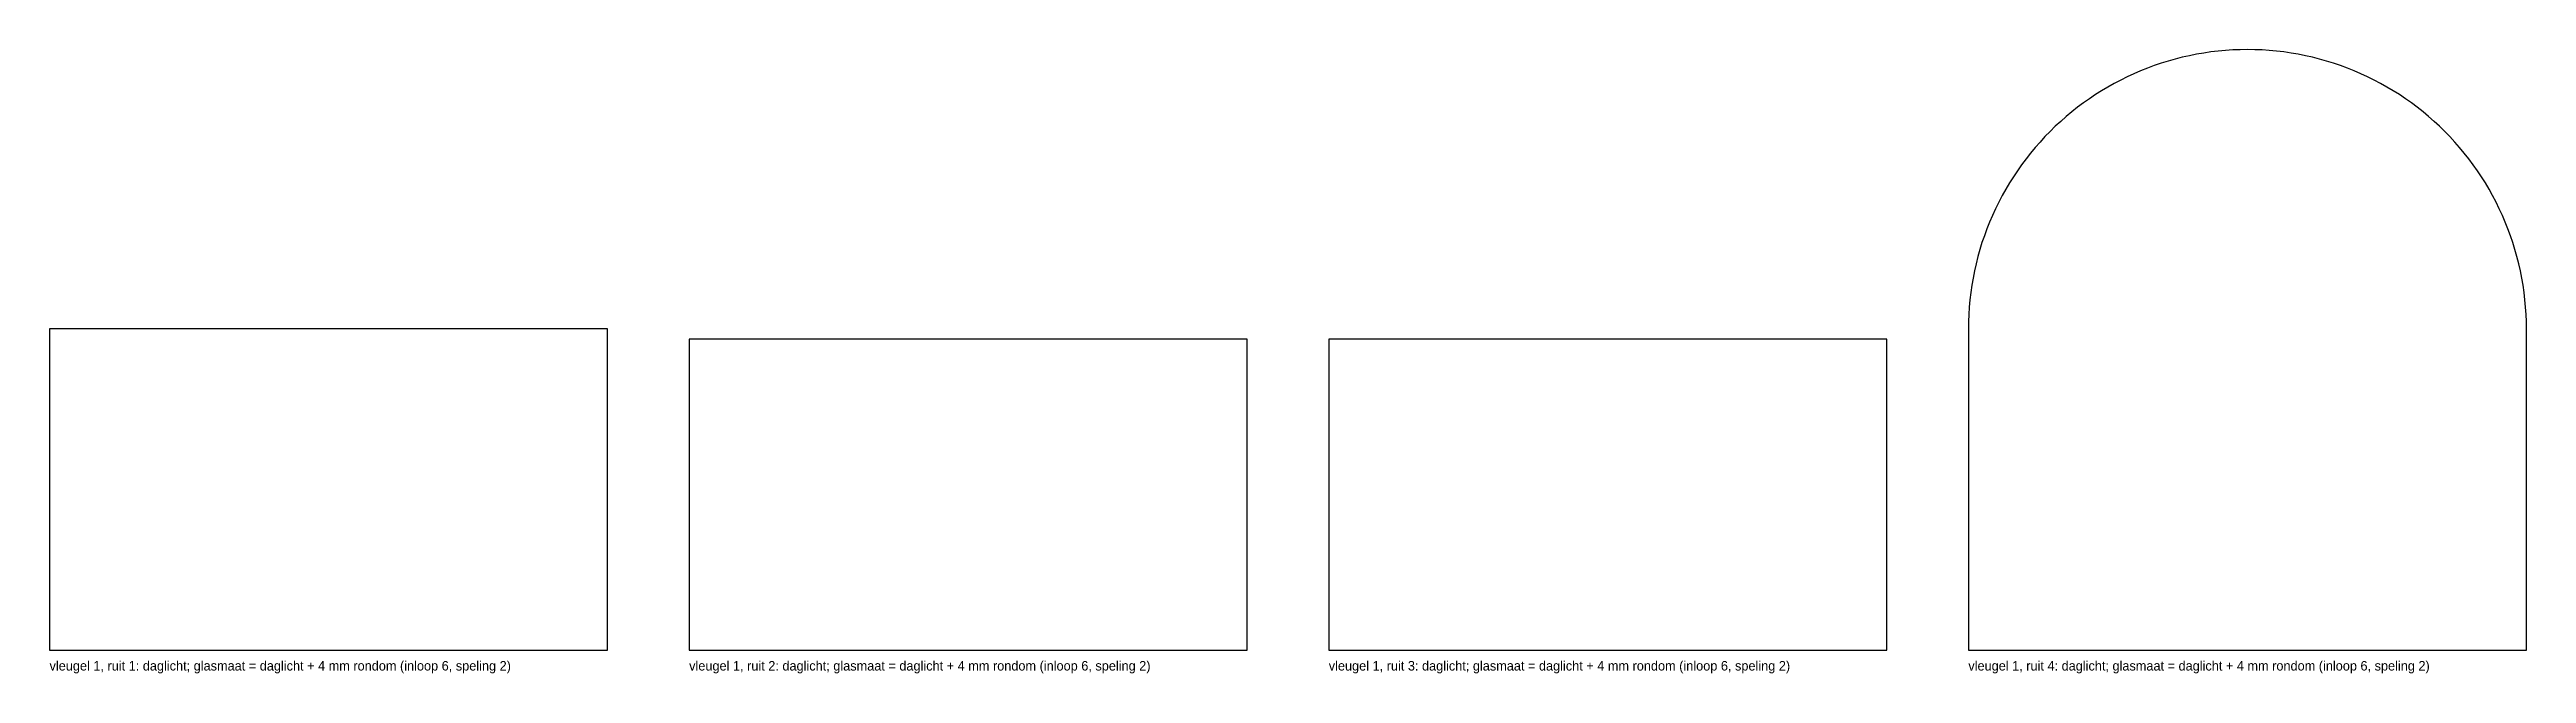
# Model space of a CAD drawing. Header units: millimetres. Extents: x 0 to 3648, y -34 to 884.
import ezdxf

# ---------------------------------------------------------------- set-up
doc = ezdxf.new("R2010")
doc.units = ezdxf.units.MM

msp = doc.modelspace()

# ---------------------------------------------------------------- linework, layer by layer
at = {"layer": 'DAGLICHT'}
for p, q in [((3162.1012, 876.6178), (3151.5483, 874.5187)), ((3172.7054, 878.4399), (3162.1012, 876.6178)), ((3183.3537, 879.9838), (3172.7054, 878.4399)), ((3194.0388, 881.2485), (3183.3537, 879.9838)), ((3204.7533, 882.233), (3194.0388, 881.2485)), ((3215.4899, 882.9367), (3204.7533, 882.233)), ((3226.2413, 883.3592), (3215.4899, 882.9367)), ((3237, 883.5), (3226.2413, 883.3592)), ((3247.7587, 883.3592), (3237, 883.5)), ((3258.5101, 882.9367), (3247.7587, 883.3592)), ((3269.2467, 882.233), (3258.5101, 882.9367)), ((3279.9612, 881.2485), (3269.2467, 882.233)), ((3290.6463, 879.9838), (3279.9612, 881.2485)), ((3301.2946, 878.4399), (3290.6463, 879.9838)), ((3311.8988, 876.6178), (3301.2946, 878.4399)), ((3322.4517, 874.5187), (3311.8988, 876.6178)), ((3060.0599, 843.4626), (3050.4099, 838.7037)), ((3069.8312, 847.9672), (3060.0599, 843.4626)), ((3079.7171, 852.2145), (3069.8312, 847.9672)), ((3089.7108, 856.2016), (3079.7171, 852.2145)), ((3099.8054, 859.9257), (3089.7108, 856.2016)), ((3109.994, 863.3842), (3099.8054, 859.9257)), ((3120.2697, 866.5749), (3109.994, 863.3842)), ((3130.6254, 869.4955), (3120.2697, 866.5749)), ((3141.054, 872.144), (3130.6254, 869.4955)), ((3151.5483, 874.5187), (3141.054, 872.144)), ((3332.946, 872.144), (3322.4517, 874.5187)), ((3343.3746, 869.4955), (3332.946, 872.144)), ((3353.7303, 866.5749), (3343.3746, 869.4955)), ((3364.006, 863.3842), (3353.7303, 866.5749)), ((3374.1946, 859.9257), (3364.006, 863.3842)), ((3384.2892, 856.2016), (3374.1946, 859.9257)), ((3394.2829, 852.2145), (3384.2892, 856.2016)), ((3404.1688, 847.9672), (3394.2829, 852.2145)), ((3413.9401, 843.4626), (3404.1688, 847.9672)), ((3423.5901, 838.7037), (3413.9401, 843.4626)), ((2995.4203, 805.006), (2986.7991, 798.5682)), ((3004.207, 811.2159), (2995.4203, 805.006)), ((3013.1534, 817.1936), (3004.207, 811.2159)), ((3022.2531, 822.9351), (3013.1534, 817.1936)), ((3031.5, 828.4364), (3022.2531, 822.9351)), ((3040.8877, 833.6938), (3031.5, 828.4364)), ((3050.4099, 838.7037), (3040.8877, 833.6938)), ((3433.1123, 833.6938), (3423.5901, 838.7037)), ((3442.5, 828.4364), (3433.1123, 833.6938)), ((3451.7469, 822.9351), (3442.5, 828.4364)), ((3460.8466, 817.1936), (3451.7469, 822.9351)), ((3469.793, 811.2159), (3460.8466, 817.1936)), ((3478.5797, 805.006), (3469.793, 811.2159)), ((3487.2009, 798.5682), (3478.5797, 805.006)), ((2954.0863, 770.6289), (2946.3791, 763.1209)), ((2961.9873, 777.9325), (2954.0863, 770.6289)), ((2970.0769, 785.0269), (2961.9873, 777.9325)), ((2978.3493, 791.907), (2970.0769, 785.0269)), ((2986.7991, 798.5682), (2978.3493, 791.907)), ((3495.6507, 791.907), (3487.2009, 798.5682)), ((3503.9231, 785.0269), (3495.6507, 791.907)), ((3512.0127, 777.9325), (3503.9231, 785.0269)), ((3519.9137, 770.6289), (3512.0127, 777.9325)), ((3527.6209, 763.1209), (3519.9137, 770.6289)), ((2917.593, 731.1507), (2910.9318, 722.7009)), ((2924.4731, 739.4231), (2917.593, 731.1507)), ((2931.5675, 747.5127), (2924.4731, 739.4231)), ((2938.8711, 755.4137), (2931.5675, 747.5127)), ((2946.3791, 763.1209), (2938.8711, 755.4137)), ((3535.1289, 755.4137), (3527.6209, 763.1209)), ((3542.4325, 747.5127), (3535.1289, 755.4137)), ((3549.5269, 739.4231), (3542.4325, 747.5127)), ((3556.407, 731.1507), (3549.5269, 739.4231)), ((3563.0682, 722.7009), (3556.407, 731.1507)), ((2892.3064, 696.3466), (2886.5649, 687.2469)), ((2898.2841, 705.293), (2892.3064, 696.3466)), ((2904.494, 714.0797), (2898.2841, 705.293)), ((2910.9318, 722.7009), (2904.494, 714.0797)), ((3569.506, 714.0797), (3563.0682, 722.7009)), ((3575.7159, 705.293), (3569.506, 714.0797)), ((3581.6936, 696.3466), (3575.7159, 705.293)), ((3587.4351, 687.2469), (3581.6936, 696.3466)), ((2870.7963, 659.0901), (2866.0374, 649.4401)), ((2875.8062, 668.6123), (2870.7963, 659.0901)), ((2881.0636, 678), (2875.8062, 668.6123)), ((2886.5649, 687.2469), (2881.0636, 678)), ((3592.9364, 678), (3587.4351, 687.2469)), ((3598.1938, 668.6123), (3592.9364, 678)), ((3603.2037, 659.0901), (3598.1938, 668.6123)), ((3607.9626, 649.4401), (3603.2037, 659.0901)), ((2857.2855, 629.7829), (2853.2984, 619.7892)), ((2861.5328, 639.6688), (2857.2855, 629.7829)), ((2866.0374, 649.4401), (2861.5328, 639.6688)), ((3612.4672, 639.6688), (3607.9626, 649.4401)), ((3616.7145, 629.7829), (3612.4672, 639.6688)), ((3620.7016, 619.7892), (3616.7145, 629.7829)), ((2842.9251, 589.2303), (2840.0045, 578.8746)), ((2846.1158, 599.506), (2842.9251, 589.2303)), ((2849.5743, 609.6946), (2846.1158, 599.506)), ((2853.2984, 619.7892), (2849.5743, 609.6946)), ((3624.4257, 609.6946), (3620.7016, 619.7892)), ((3627.8842, 599.506), (3624.4257, 609.6946)), ((3631.0749, 589.2303), (3627.8842, 599.506)), ((3633.9955, 578.8746), (3631.0749, 589.2303)), ((2832.8822, 547.3988), (2831.0601, 536.7946)), ((2834.9813, 557.9517), (2832.8822, 547.3988)), ((2837.356, 568.446), (2834.9813, 557.9517)), ((2840.0045, 578.8746), (2837.356, 568.446)), ((3636.644, 568.446), (3633.9955, 578.8746)), ((3639.0187, 557.9517), (3636.644, 568.446)), ((3641.1178, 547.3988), (3639.0187, 557.9517)), ((3642.9399, 536.7946), (3641.1178, 547.3988)), ((2828.2515, 515.4612), (2827.267, 504.7467)), ((2829.5162, 526.1463), (2828.2515, 515.4612)), ((2831.0601, 536.7946), (2829.5162, 526.1463)), ((3644.4838, 526.1463), (3642.9399, 536.7946)), ((3645.7485, 515.4612), (3644.4838, 526.1463)), ((3646.733, 504.7467), (3645.7485, 515.4612)), ((2826.1408, 483.2587), (2826, 472.5)), ((2826.5633, 494.0101), (2826.1408, 483.2587)), ((2827.267, 504.7467), (2826.5633, 494.0101)), ((3647.4367, 494.0101), (3646.733, 504.7467)), ((3647.8592, 483.2587), (3647.4367, 494.0101)), ((3648, 472.5), (3647.8592, 483.2587)), ((822, 472.5), (0, 472.5)), ((0, 472.5), (0, 0)), ((822, 0), (822, 472.5)), ((1764, 457.5), (942, 457.5)), ((942, 457.5), (942, 0)), ((1764, 0), (1764, 457.5)), ((2706, 457.5), (1884, 457.5)), ((1884, 457.5), (1884, 0)), ((2706, 0), (2706, 457.5)), ((2826, 472.5), (2826, 0)), ((3648, 0), (3648, 472.5)), ((3648, 472.5), (3648, 472.5)), ((0, 0), (822, 0)), ((942, 0), (1764, 0)), ((1884, 0), (2706, 0)), ((2826, 0), (3648, 0))]:
    msp.add_line(p, q, dxfattribs=at)

# ---------------------------------------------------------------- texts
at = {"layer": 'TEKST'}
for s, p in [('vleugel 1, ruit 1: daglicht; glasmaat = daglicht + 4 mm rondom (inloop 6, speling 2)', (0, -30)), ('vleugel 1, ruit 2: daglicht; glasmaat = daglicht + 4 mm rondom (inloop 6, speling 2)', (942, -30)), ('vleugel 1, ruit 3: daglicht; glasmaat = daglicht + 4 mm rondom (inloop 6, speling 2)', (1884, -30)), ('vleugel 1, ruit 4: daglicht; glasmaat = daglicht + 4 mm rondom (inloop 6, speling 2)', (2826, -30))]:
    msp.add_text(s, height=14, dxfattribs=at).set_placement(p)

doc.saveas('drawing.dxf')
